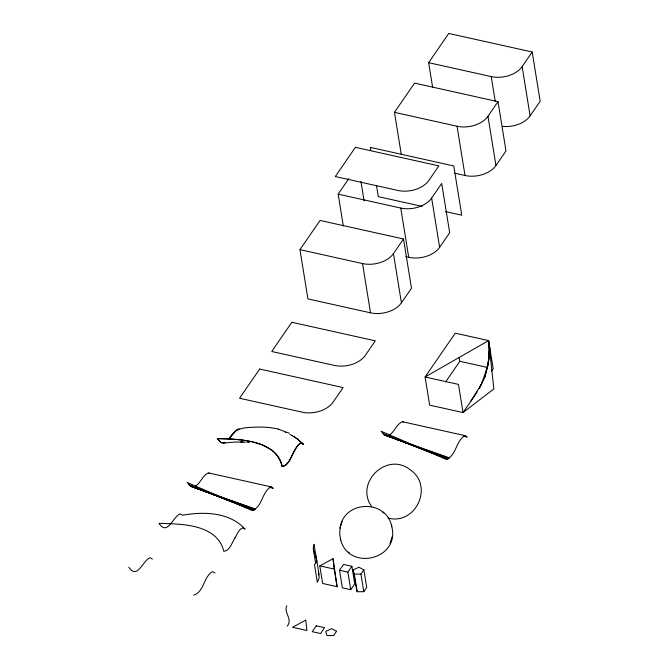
<?xml version="1.0" encoding="UTF-8"?>
<svg xmlns="http://www.w3.org/2000/svg" width="669" height="669" viewBox="0 0 669 669"><rect width="100%" height="100%" fill="white"/><g stroke="black" fill="none" stroke-linecap="round" stroke-linejoin="round"><path stroke-width="1" d="M340.161 527.431L339.693 533.678L340.513 539.08M340.304 538.277C347.203 572.33 401.149 559.853 391.599 525.884M340.195 527.306C344.56 499.91 386.757 499.317 391.808 526.695M340.003 528.259L342.068 521.477M392.118 536.714L390.052 543.496M487.275 368.092L484.674 377.692L488.863 359.42L489.775 347.621L487.793 366.177L488.863 359.42L488.629 340.588L455.255 333.162L425.091 376.99L429.649 405.138L463.032 412.556L493.856 388.906L488.629 340.588L425.091 376.99L458.466 384.407L463.032 412.556L477.223 391.934M487.458 367.122L481.396 384.173L479.046 388.798L484.005 378.529M484.055 378.554L481.396 384.173L470.566 401.601M293.967 451.884C290.547 456.743 288.933 465.666 282.159 466.602A33.793 21.96 34.5 0 0 281.005 462.011L279.876 459.427A20.304 13.196 34.5 0 0 271.656 449.986L261.813 444.768M294.159 451.516L294.561 450.772A52.809 21.199 -77.5 0 1 295.765 448.615L296.384 447.594A26.668 10.704 -77.5 0 1 297.019 446.616L298.525 444.659L301.008 443.087L303.408 444.417L302.271 443.363M286.733 605.805C283.413 612.453 293.164 619.561 287.185 626.117M299.955 249.654L320.058 220.436L403.507 238.992L411.485 288.247L401.425 302.856A23.331 15.061 -9.2 0 1 370.517 312.824L307.932 298.909L299.955 249.654L362.539 263.569A23.331 15.061 -9.2 0 0 393.447 253.593L403.507 238.992M343.314 225.955L338.163 194.144L348.808 178.673M401.275 154.405L394.459 112.333L414.571 83.115L498.012 101.671L505.99 150.926L495.938 165.536A23.331 15.061 -9.2 0 1 465.022 175.504L454.928 173.263M432.634 87.296L428.645 62.669L448.748 33.45L532.198 51.998L540.176 101.262L530.116 115.862A23.331 15.061 -9.2 0 1 502.427 126.366M338.163 194.144L400.739 208.059A23.331 15.061 -9.2 0 0 431.656 198.083L441.707 183.473L449.685 232.737L439.633 247.338A23.331 15.061 -9.2 0 1 408.717 257.314L405.69 256.637M394.459 112.333L457.044 126.249A23.331 15.061 -9.2 0 0 487.96 116.281L498.012 101.671M428.645 62.669L491.23 76.584A23.331 15.061 -9.2 0 0 522.138 66.607L532.198 51.998M445.621 381.932L459.812 361.31L459.16 357.288M339.534 570.264L343.557 564.419L351.894 566.275L354.746 583.87L350.723 589.715L342.377 587.859L339.534 570.264L347.872 572.12L351.894 566.275M491.414 371.312L493.187 368.728L488.629 340.588M363.794 591.697L360.942 574.102L363.861 569.854L359.002 567.262L353.073 569.904L357.121 591.722L363.794 591.697L366.712 587.449L363.861 569.854M231.223 436.397L236.433 430.067M230.981 436.732L228.999 439.24C234.342 427.784 244.16 427.483 255.575 427.182C263.293 426.847 271.112 427.282 278.622 429.222M195.766 485.928C200.909 482.608 202.548 475.391 208.26 472.966L209.472 473.242M389.751 434.733C394.894 431.413 396.533 424.196 402.245 421.771L403.457 422.047M236.684 429.874L237.186 429.548A12.836 5.151 -77.5 0 1 239.51 429.356M319.79 565.874L333.045 558.715L337.092 586.68L322.634 583.468L319.79 565.874L334.241 569.085L337.092 586.68M253.451 510.38L188.984 484.874L253.802 510.255L189.436 485.318L254.161 510.096L189.887 485.702L254.881 509.653L190.765 486.304L187.136 482.441L252.004 510.422C262.399 507.495 261.78 491.874 270.845 486.907L273.253 488.245L269.339 487.375M447.787 459.059L383.421 434.122L448.146 458.901L383.872 434.507L448.866 458.449L384.75 435.109L381.121 431.246L445.989 459.227C456.383 456.3 455.765 440.679 464.83 435.711L467.23 437.049L463.324 436.18M225.236 442.51L223.07 443.07L221.105 442.577L217.3 438.613L230.746 438.973L242.237 440.06L252.246 441.866L261.211 444.542M223.538 443.045L235.245 442.025L245.389 442.167M224.316 442.886L220.929 442.485L217.3 438.613C239.945 439.29 275.327 439.199 282.159 466.602C291.425 463.876 292.219 451.082 298.525 444.668A12.719 5.109 -77.5 0 1 300.063 443.388M194.161 486.706L190.765 486.304L255.232 509.368M193.692 595.151C204.087 592.224 203.468 576.603 212.533 571.635L214.933 572.973M353.073 569.904L354.277 574.136L360.942 574.102M241.559 441.966L240.823 441.941L243.098 442.033M247.003 442.276L249.328 442.535M387.978 518.065C415.85 525.575 434.148 485.686 410.097 469.713C386.841 451.174 354.286 483.01 371.797 506.776M422.064 206.378L378.311 196.653L376.48 185.363M445.47 211.58L461.752 215.201L453.774 165.945L370.333 147.397L370.827 150.475M459.812 361.31L487.124 367.381M402.855 421.813L465.44 435.736M208.87 473.008L271.455 486.932M238.423 429.147L239.636 429.414M278.321 429.138L289.251 433.228M386.473 435.678L384.75 435.109L449.576 457.864M191.209 486.522L255.591 509.059M285.17 432.375L285.696 432.567M382.969 433.671L447.427 459.185M289.911 434.39L291.467 435.176M291.977 435.46L292.487 435.745M292.169 435.561L298.157 439.541L303.408 444.417L296.936 438.613M294.009 436.64L296.459 438.262M383.847 512.981L382.551 511.869M348.273 551.992L349.569 553.096M152.356 559.058L149.948 557.695C142.832 560.48 137.22 580.232 128.824 567.17M318.369 572.279L319.205 577.665L317.349 582.289L314.497 564.703C320.476 558.147 310.725 551.039 314.045 544.39L316.897 561.977M391.348 524.931L391.557 525.734M340.554 539.231L340.764 540.042M522.138 66.607L530.116 115.862M491.23 76.584L495.219 101.211M487.96 116.281L495.938 165.536M457.044 126.249L465.022 175.504M431.656 198.083L439.633 247.338M400.739 208.059L408.717 257.314M393.447 253.593L401.425 302.856M360.926 181.341L364.087 200.842M362.539 263.569L370.517 312.824M354.277 574.136L357.121 591.722M347.872 572.12L350.723 589.715M316.253 557.277L319.105 574.872M313.268 548.789L315.643 563.449M333.045 558.715L334.241 569.085M300.072 443.363A11.9 4.775 -77.5 0 1 302.263 443.38M235.011 537.826C231.9 542.425 230.195 550.512 223.847 551.331C217.015 523.927 181.633 524.011 158.988 523.342C167.384 536.404 172.987 516.652 180.103 513.876L182.512 515.239C203.811 511.425 229.434 512.011 245.097 529.146L242.696 527.816C238.59 529.472 237.202 534.347 235.011 537.826M355.415 147.331L335.311 176.549L397.896 190.464A23.331 15.061 -9.2 0 0 428.804 180.496L438.864 165.887L355.415 147.331M259.672 369.029L239.561 398.247L302.145 412.163A23.331 15.061 -9.2 0 0 333.062 402.186L343.113 387.585L259.672 369.029M291.843 322.282L271.739 351.501L334.316 365.416A23.331 15.061 -9.2 0 0 365.232 355.44L375.292 340.83L291.843 322.282M316.236 625.841L312.222 631.678L320.56 633.535L324.582 627.689L316.236 625.841M336.549 631.277L333.63 635.517L326.957 635.55L325.761 631.327L331.69 628.684L336.549 631.277M305.733 620.13L292.478 627.288L306.929 630.507L305.733 620.13"/></g></svg>
